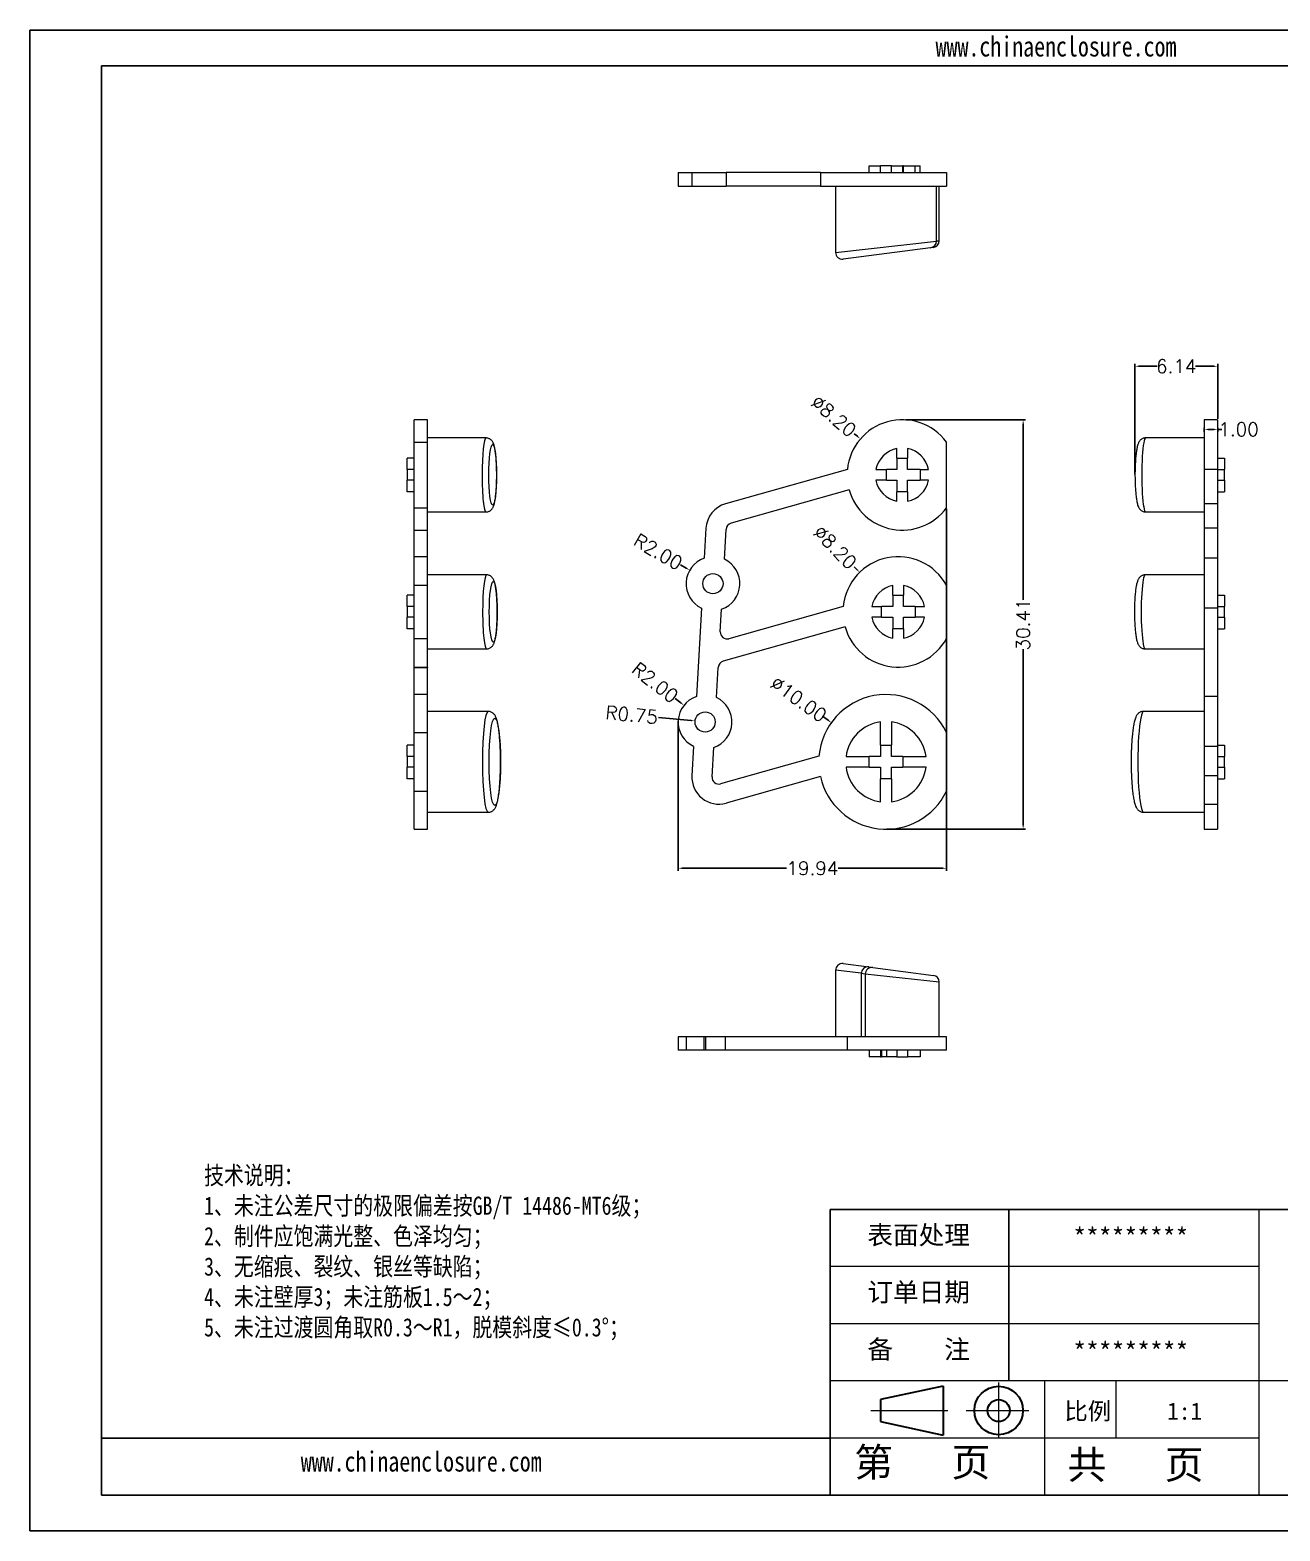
# Model space of a CAD drawing. Header units: inches. Extents: x 1424 to 4050, y 1126 to 1517.
# Drawn here: x 3891.9 to 3984.8, y 1125.8 to 1237.3 of the extents above; entities that cross this region are included whole.
import ezdxf

# ---------------------------------------------------------------- set-up
doc = ezdxf.new("R2010")
doc.units = ezdxf.units.IN
doc.header["$LTSCALE"] = 15
doc.linetypes.add('CENTER2', pattern=[28.575, 19.05, -3.175, 3.175, -3.175])
doc.layers.add('文字', color=81, linetype='Continuous')
for name, color, linetype, lineweight in [('粗实线', 7, 'Continuous', 30), ('细实线', 3, 'Continuous', 9), ('细点划线', 2, 'CENTER2', 9)]:
    doc.layers.add(name, color=color, linetype=linetype, lineweight=lineweight)
doc.styles.get("Standard").update_dxf_attribs({"font": 'txt', "bigfont": 'gbcbig.shx'})
doc.styles.add('宋体', font='', dxfattribs={"width": 0.8, "height": 3.5})
doc.styles.get('宋体').set_extended_font_data('SimSun')
doc.dimstyles.new('1.5', dxfattribs={"dimtxt": 1, "dimasz": 0.3, "dimexe": 0.18, "dimexo": 0.0625, "dimgap": 0.09, "dimtad": 0, "dimzin": 0, "dimdsep": 46, "dimtxsty": 'Standard', "dimcen": 0, "dimclrd": 3, "dimclre": 3, "dimadec": 0, "dimazin": 2, "dimtfac": 1, "dimtofl": 0, "dimtmove": 0, "dimatfit": 3, "dimfxl": 1, "dimtolj": 1, "dimtzin": 0, "dimarcsym": 0})

# ---------------------------------------------------------------- blocks, each defined once
blk = doc.blocks.new('*D314')
at = {"color": 3, "lineweight": -2}
for p, q in [((3973.98, 1204.35), (3973.98, 1212.54)), ((3974.28, 1212.36), (3975.63, 1212.36)), ((3979.83, 1212.36), (3978.48, 1212.36)), ((3980.13, 1208.45), (3980.13, 1212.54))]:
    blk.add_line(p, q, dxfattribs=at)
at = {"color": 3}
for points in [[(3974.28, 1212.41), (3974.28, 1212.31), (3973.98, 1212.36)], [(3979.83, 1212.41), (3979.83, 1212.31), (3980.13, 1212.36)]]:
    blk.add_solid(points, dxfattribs=at)
at = {"layer": 'Defpoints', "color": 0}
for p in [(3980.13, 1212.36), (3980.13, 1208.39), (3973.98, 1204.29)]:
    blk.add_point(p, dxfattribs=at)
at = {"color": 0, "insert": (3977.05, 1212.36), "char_height": 1, "attachment_point": 5}
blk.add_mtext('\\A1;6.14', dxfattribs=at)
blk = doc.blocks.new('*D315')
at = {"color": 3, "lineweight": -2}
for p, q in [((3979.13, 1207.78), (3979.13, 1207.49)), ((3979.43, 1207.67), (3979.83, 1207.67)), ((3980.13, 1207.78), (3980.13, 1207.49)), ((3980.13, 1207.67), (3980.43, 1207.67))]:
    blk.add_line(p, q, dxfattribs=at)
at = {"color": 3}
for points in [[(3979.43, 1207.72), (3979.43, 1207.62), (3979.13, 1207.67)], [(3979.83, 1207.72), (3979.83, 1207.62), (3980.13, 1207.67)]]:
    blk.add_solid(points, dxfattribs=at)
at = {"layer": 'Defpoints', "color": 0}
for p in [(3979.13, 1207.85), (3980.13, 1207.85), (3980.13, 1207.67)]:
    blk.add_point(p, dxfattribs=at)
at = {"color": 0, "insert": (3981.68, 1207.67), "char_height": 1, "attachment_point": 5}
blk.add_mtext('\\A1;1.00', dxfattribs=at)
blk = doc.blocks.new('*D316')
at = {"color": 3, "lineweight": -2}
for p, q in [((3959.98, 1201.78), (3959.98, 1174.89)), ((3940.04, 1185.99), (3940.04, 1174.89)), ((3940.34, 1175.07), (3948.08, 1175.07)), ((3959.68, 1175.07), (3951.93, 1175.07))]:
    blk.add_line(p, q, dxfattribs=at)
at = {"color": 3}
for points in [[(3940.34, 1175.12), (3940.34, 1175.02), (3940.04, 1175.07)], [(3959.68, 1175.12), (3959.68, 1175.02), (3959.98, 1175.07)]]:
    blk.add_solid(points, dxfattribs=at)
at = {"layer": 'Defpoints', "color": 0}
for p in [(3959.98, 1201.84), (3940.04, 1186.05), (3959.98, 1175.07)]:
    blk.add_point(p, dxfattribs=at)
at = {"color": 0, "insert": (3950.01, 1175.07), "char_height": 1, "attachment_point": 5}
blk.add_mtext('\\A1;19.94', dxfattribs=at)
blk = doc.blocks.new('*D317')
at = {"color": 3, "lineweight": -2}
for p, q in [((3956.94, 1208.38), (3965.85, 1208.38)), ((3965.67, 1208.08), (3965.67, 1195.02)), ((3965.67, 1178.27), (3965.67, 1191.34)), ((3955.54, 1177.97), (3965.85, 1177.97))]:
    blk.add_line(p, q, dxfattribs=at)
at = {"color": 3}
for points in [[(3965.62, 1208.08), (3965.72, 1208.08), (3965.67, 1208.38)], [(3965.62, 1178.27), (3965.72, 1178.27), (3965.67, 1177.97)]]:
    blk.add_solid(points, dxfattribs=at)
at = {"layer": 'Defpoints', "color": 0}
for p in [(3956.87, 1208.38), (3965.67, 1208.38), (3955.48, 1177.97)]:
    blk.add_point(p, dxfattribs=at)
at = {"color": 0, "insert": (3965.67, 1193.18), "char_height": 1, "attachment_point": 5, "rotation": 90}
blk.add_mtext('\\A1;30.41', dxfattribs=at)
blk = doc.blocks.new('*D321')
at = {"color": 3, "lineweight": -2}
blk.add_line((3940.2, 1197.61), (3940.63, 1197.36), dxfattribs=at)
at = {"color": 3}
blk.add_solid([(3940.65, 1197.41), (3940.6, 1197.32), (3940.89, 1197.21)], dxfattribs=at)
at = {"layer": 'Defpoints', "color": 0}
for p in [(3940.89, 1197.21), (3942.62, 1196.21)]:
    blk.add_point(p, dxfattribs=at)
at = {"color": 0, "insert": (3938.54, 1198.58), "char_height": 1, "attachment_point": 5, "rotation": 329.8639}
blk.add_mtext('\\A1;R2.00', dxfattribs=at)
blk = doc.blocks.new('*D322')
at = {"color": 3, "lineweight": -2}
blk.add_line((3939.82, 1187.68), (3940.23, 1187.36), dxfattribs=at)
at = {"color": 3}
blk.add_solid([(3940.26, 1187.4), (3940.2, 1187.32), (3940.46, 1187.17)], dxfattribs=at)
at = {"layer": 'Defpoints', "color": 0}
for p in [(3940.46, 1187.17), (3942.03, 1185.94)]:
    blk.add_point(p, dxfattribs=at)
at = {"color": 0, "insert": (3938.31, 1188.87), "char_height": 1, "attachment_point": 5, "rotation": 321.7782}
blk.add_mtext('\\A1;R2.00', dxfattribs=at)
blk = doc.blocks.new('*D323')
at = {"color": 3, "lineweight": -2}
blk.add_line((3938.57, 1186.27), (3940.99, 1186.04), dxfattribs=at)
at = {"color": 3}
blk.add_solid([(3940.99, 1186.09), (3940.98, 1185.99), (3941.29, 1186.01)], dxfattribs=at)
at = {"layer": 'Defpoints', "color": 0}
for p in [(3941.29, 1186.01), (3942.03, 1185.94)]:
    blk.add_point(p, dxfattribs=at)
at = {"color": 0, "insert": (3936.58, 1186.47), "char_height": 1, "attachment_point": 5, "rotation": 354.4602}
blk.add_mtext('\\A1;R0.75', dxfattribs=at)
blk = doc.blocks.new('*D325')
at = {"color": 3, "lineweight": -2}
blk.add_line((3953.12, 1207.35), (3953.35, 1207.16), dxfattribs=at)
at = {"color": 3}
blk.add_solid([(3953.38, 1207.19), (3953.32, 1207.12), (3953.58, 1206.96)], dxfattribs=at)
at = {"layer": 'Defpoints', "color": 0}
for p in [(3953.58, 1206.96), (3959.79, 1201.61)]:
    blk.add_point(p, dxfattribs=at)
at = {"color": 0, "insert": (3951.6, 1208.66), "char_height": 1, "attachment_point": 5, "rotation": 319.2994}
blk.add_mtext('\\A1;∅8.20', dxfattribs=at)
blk = doc.blocks.new('*D326')
at = {"color": 3, "lineweight": -2}
blk.add_line((3953.1, 1197.47), (3953.31, 1197.26), dxfattribs=at)
at = {"color": 3}
blk.add_solid([(3953.34, 1197.3), (3953.27, 1197.23), (3953.52, 1197.05)], dxfattribs=at)
at = {"layer": 'Defpoints', "color": 0}
for p in [(3953.52, 1197.05), (3959.25, 1191.18)]:
    blk.add_point(p, dxfattribs=at)
at = {"color": 0, "insert": (3951.7, 1198.91), "char_height": 1, "attachment_point": 5, "rotation": 314.3535}
blk.add_mtext('\\A1;∅8.20', dxfattribs=at)
blk = doc.blocks.new('*D327')
at = {"color": 3, "lineweight": -2}
blk.add_line((3950.76, 1186.36), (3951.17, 1186.06), dxfattribs=at)
at = {"color": 3}
blk.add_solid([(3951.2, 1186.1), (3951.14, 1186.02), (3951.42, 1185.89)], dxfattribs=at)
at = {"layer": 'Defpoints', "color": 0}
for p in [(3951.42, 1185.89), (3959.54, 1180.06)]:
    blk.add_point(p, dxfattribs=at)
at = {"color": 0, "insert": (3948.99, 1187.63), "char_height": 1, "attachment_point": 5, "rotation": 324.3419}
blk.add_mtext('\\A1;∅10.00', dxfattribs=at)

msp = doc.modelspace()

# ---------------------------------------------------------------- linework, layer by layer
for p, q in [((3891.859, 1237.337), (4049.549, 1237.337)), ((3891.859, 1237.337), (3891.859, 1125.84)), ((3897.169, 1234.683), (4046.894, 1234.683)), ((3897.169, 1234.683), (3897.169, 1128.494)), ((3983.181, 1149.732), (3951.325, 1149.732)), ((3951.325, 1128.494), (3951.325, 1149.732)), ((3964.598, 1136.989), (3964.598, 1149.732)), ((3983.181, 1149.732), (4046.894, 1149.732)), ((3951.325, 1132.742), (3897.169, 1132.742)), ((3897.169, 1128.494), (4046.894, 1128.494)), ((3891.859, 1125.84), (4049.549, 1125.84))]:
    msp.add_line(p, q)
at = {"color": 7, "linetype": 'Continuous', "lineweight": 15}
for p, q in [((3940.034, 1226.748), (3940.034, 1225.748)), ((3940.034, 1226.748), (3941.055, 1226.748)), ((3941.055, 1226.748), (3941.055, 1225.748)), ((3941.055, 1226.748), (3943.598, 1226.748)), ((3943.598, 1226.748), (3943.598, 1225.748)), ((3950.601, 1226.748), (3943.598, 1226.748)), ((3950.601, 1226.748), (3950.601, 1225.748)), ((3950.601, 1226.748), (3959.975, 1226.748)), ((3954.229, 1226.748), (3954.229, 1227.248)), ((3954.229, 1227.248), (3955.079, 1227.248)), ((3955.879, 1227.248), (3955.079, 1227.248)), ((3955.079, 1226.748), (3955.079, 1227.248)), ((3955.879, 1226.748), (3955.879, 1227.248)), ((3955.879, 1227.248), (3956.729, 1227.248)), ((3956.729, 1226.748), (3956.729, 1227.248)), ((3956.784, 1227.248), (3956.729, 1227.248)), ((3956.784, 1226.748), (3956.784, 1227.248)), ((3956.784, 1227.248), (3957.634, 1227.248)), ((3957.634, 1226.748), (3957.634, 1227.248)), ((3957.634, 1227.248), (3958.005, 1227.248)), ((3958.005, 1226.748), (3958.005, 1227.248)), ((3959.975, 1226.748), (3959.975, 1225.748)), ((3940.034, 1225.748), (3941.055, 1225.748)), ((3941.055, 1225.748), (3943.598, 1225.748)), ((3950.601, 1225.748), (3943.598, 1225.748)), ((3950.601, 1225.748), (3959.975, 1225.748)), ((3951.729, 1225.748), (3951.729, 1220.817)), ((3959.229, 1221.661), (3959.229, 1225.748)), ((3959.435, 1221.687), (3959.435, 1225.748)), ((3958.793, 1221.165), (3952.293, 1220.321)), ((3958.999, 1221.191), (3958.793, 1221.165)), ((3921.4, 1208.387), (3920.4, 1208.387)), ((3920.4, 1206.733), (3920.4, 1208.387)), ((3921.4, 1206.733), (3921.4, 1208.387)), ((3980.127, 1208.387), (3979.127, 1208.387)), ((3979.127, 1208.387), (3979.127, 1204.691)), ((3980.127, 1208.387), (3980.127, 1204.691)), ((3920.4, 1201.84), (3920.4, 1206.733)), ((3920.4, 1206.733), (3921.4, 1206.733)), ((3925.752, 1207.037), (3921.4, 1207.037)), ((3921.4, 1201.84), (3921.4, 1206.733)), ((3959.975, 1201.84), (3959.975, 1206.733)), ((3979.127, 1207.037), (3974.775, 1207.037)), ((3920.4, 1205.537), (3919.9, 1205.537)), ((3919.9, 1204.687), (3919.9, 1205.537)), ((3956.285, 1205.537), (3956.285, 1206.246)), ((3956.285, 1205.537), (3957.085, 1205.537)), ((3956.285, 1205.537), (3956.285, 1204.687)), ((3957.085, 1206.246), (3957.085, 1205.537)), ((3957.085, 1204.687), (3957.085, 1205.537)), ((3980.127, 1205.537), (3980.627, 1205.537)), ((3980.627, 1205.537), (3980.627, 1204.687)), ((3919.9, 1204.687), (3919.9, 1203.887)), ((3920.4, 1204.687), (3919.9, 1204.687)), ((3952.605, 1204.691), (3943.554, 1202.141)), ((3954.726, 1204.687), (3955.505, 1204.687)), ((3955.505, 1203.887), (3955.505, 1204.687)), ((3956.285, 1204.687), (3955.505, 1204.687)), ((3958.005, 1204.687), (3957.085, 1204.687)), ((3958.005, 1204.687), (3958.005, 1203.887)), ((3958.005, 1204.687), (3958.645, 1204.687)), ((3980.127, 1204.691), (3979.127, 1204.691)), ((3979.127, 1204.691), (3979.127, 1202.141)), ((3980.127, 1204.691), (3980.127, 1202.141)), ((3980.127, 1204.687), (3980.627, 1204.687)), ((3980.627, 1203.887), (3980.627, 1204.687)), ((3920.4, 1203.887), (3919.9, 1203.887)), ((3919.9, 1203.037), (3919.9, 1203.887)), ((3952.74, 1203.171), (3943.96, 1200.697)), ((3955.505, 1203.887), (3954.726, 1203.887)), ((3955.505, 1203.887), (3956.285, 1203.887)), ((3956.285, 1203.887), (3956.285, 1203.037)), ((3957.085, 1203.887), (3958.005, 1203.887)), ((3957.085, 1203.037), (3957.085, 1203.887)), ((3958.645, 1203.887), (3958.005, 1203.887)), ((3980.127, 1203.887), (3980.627, 1203.887)), ((3980.627, 1203.887), (3980.627, 1203.037)), ((3920.4, 1203.037), (3919.9, 1203.037)), ((3957.085, 1203.037), (3956.285, 1203.037)), ((3956.285, 1202.327), (3956.285, 1203.037)), ((3957.085, 1203.037), (3957.085, 1202.327)), ((3980.127, 1202.141), (3979.127, 1202.141)), ((3979.127, 1202.141), (3979.127, 1200.329)), ((3980.127, 1203.037), (3980.627, 1203.037)), ((3980.127, 1202.141), (3980.127, 1200.329)), ((3920.4, 1201.84), (3921.4, 1201.84)), ((3920.4, 1200.187), (3920.4, 1201.84)), ((3921.4, 1200.187), (3921.4, 1201.84)), ((3921.4, 1201.537), (3925.752, 1201.537)), ((3974.775, 1201.537), (3979.127, 1201.537)), ((3920.4, 1200.187), (3921.4, 1200.187)), ((3920.4, 1198.214), (3920.4, 1200.187)), ((3921.4, 1198.214), (3921.4, 1200.187)), ((3942.099, 1200.329), (3941.973, 1198.103)), ((3943.47, 1198.018), (3943.596, 1200.244)), ((3980.127, 1200.329), (3979.127, 1200.329)), ((3979.127, 1200.329), (3979.127, 1198.103)), ((3980.127, 1200.329), (3980.127, 1198.103)), ((3921.4, 1198.214), (3920.4, 1198.214)), ((3920.4, 1196.092), (3920.4, 1198.214)), ((3921.4, 1196.092), (3921.4, 1198.214)), ((3980.127, 1198.103), (3979.127, 1198.103)), ((3979.127, 1198.103), (3979.127, 1194.4)), ((3980.127, 1198.103), (3980.127, 1194.4)), ((3925.791, 1196.864), (3921.4, 1196.864)), ((3979.127, 1196.864), (3974.736, 1196.864)), ((3920.4, 1195.364), (3919.9, 1195.364)), ((3919.9, 1194.514), (3919.9, 1195.364)), ((3920.4, 1196.092), (3921.4, 1196.092)), ((3920.4, 1192.137), (3920.4, 1196.092)), ((3921.4, 1192.137), (3921.4, 1196.092)), ((3955.984, 1195.364), (3955.984, 1196.074)), ((3955.984, 1195.364), (3956.784, 1195.364)), ((3955.984, 1195.364), (3955.984, 1194.514)), ((3956.784, 1196.074), (3956.784, 1195.364)), ((3956.784, 1194.514), (3956.784, 1195.364)), ((3959.975, 1192.137), (3959.975, 1196.092)), ((3980.127, 1195.364), (3980.627, 1195.364)), ((3980.627, 1195.364), (3980.627, 1194.514)), ((3919.9, 1194.514), (3919.9, 1193.714)), ((3920.4, 1194.514), (3919.9, 1194.514)), ((3941.764, 1194.4), (3941.392, 1187.83)), ((3943.164, 1192.632), (3943.26, 1194.316)), ((3952.304, 1194.519), (3943.799, 1192.122)), ((3954.424, 1194.514), (3955.134, 1194.514)), ((3955.134, 1193.714), (3955.134, 1194.514)), ((3955.984, 1194.514), (3955.134, 1194.514)), ((3957.634, 1194.514), (3956.784, 1194.514)), ((3957.634, 1194.514), (3957.634, 1193.714)), ((3957.634, 1194.514), (3958.343, 1194.514)), ((3980.127, 1194.4), (3979.127, 1194.4)), ((3979.127, 1194.4), (3979.127, 1187.83)), ((3980.127, 1194.514), (3980.627, 1194.514)), ((3980.127, 1194.4), (3980.127, 1187.83)), ((3980.627, 1193.714), (3980.627, 1194.514)), ((3920.4, 1193.714), (3919.9, 1193.714)), ((3919.9, 1192.864), (3919.9, 1193.714)), ((3955.134, 1193.714), (3954.424, 1193.714)), ((3955.134, 1193.714), (3955.984, 1193.714)), ((3955.984, 1193.714), (3955.984, 1192.864)), ((3956.784, 1193.714), (3957.634, 1193.714)), ((3956.784, 1192.864), (3956.784, 1193.714)), ((3958.343, 1193.714), (3957.634, 1193.714)), ((3980.127, 1193.714), (3980.627, 1193.714)), ((3980.627, 1193.714), (3980.627, 1192.864)), ((3920.4, 1192.864), (3919.9, 1192.864)), ((3920.4, 1192.137), (3921.4, 1192.137)), ((3920.4, 1190.014), (3920.4, 1192.137)), ((3921.4, 1190.014), (3921.4, 1192.137)), ((3952.438, 1192.998), (3943.378, 1190.445)), ((3956.784, 1192.864), (3955.984, 1192.864)), ((3955.984, 1192.155), (3955.984, 1192.864)), ((3956.784, 1192.864), (3956.784, 1192.155)), ((3980.127, 1192.864), (3980.627, 1192.864)), ((3921.4, 1191.364), (3925.791, 1191.364)), ((3974.736, 1191.364), (3979.127, 1191.364)), ((3920.4, 1190.014), (3921.4, 1190.014)), ((3920.4, 1190.014), (3920.4, 1189.992)), ((3920.4, 1189.992), (3921.4, 1189.992)), ((3920.4, 1187.974), (3920.4, 1189.992)), ((3921.4, 1190.014), (3921.4, 1189.992)), ((3921.4, 1187.974), (3921.4, 1189.992)), ((3942.887, 1187.745), (3943.015, 1189.992)), ((3921.4, 1187.974), (3920.4, 1187.974)), ((3920.4, 1185.162), (3920.4, 1187.974)), ((3921.4, 1185.162), (3921.4, 1187.974)), ((3980.127, 1187.83), (3979.127, 1187.83)), ((3979.127, 1187.83), (3979.127, 1184.126)), ((3980.127, 1187.83), (3980.127, 1184.126)), ((3925.909, 1186.724), (3921.4, 1186.724)), ((3979.127, 1186.724), (3974.618, 1186.724)), ((3955.079, 1184.224), (3955.079, 1185.948)), ((3955.879, 1185.948), (3955.879, 1184.224)), ((3920.4, 1184.224), (3919.9, 1184.224)), ((3919.9, 1183.374), (3919.9, 1184.224)), ((3920.4, 1180.787), (3920.4, 1185.162)), ((3920.4, 1185.162), (3921.4, 1185.162)), ((3921.4, 1180.787), (3921.4, 1185.162)), ((3941.182, 1184.126), (3941.058, 1181.942)), ((3955.079, 1184.224), (3955.879, 1184.224)), ((3955.079, 1184.224), (3955.079, 1183.374)), ((3955.879, 1183.374), (3955.879, 1184.224)), ((3959.975, 1180.787), (3959.975, 1185.162)), ((3980.127, 1184.126), (3979.127, 1184.126)), ((3979.127, 1184.126), (3979.127, 1181.942)), ((3980.127, 1184.224), (3980.627, 1184.224)), ((3980.127, 1184.126), (3980.127, 1181.942)), ((3980.627, 1184.224), (3980.627, 1183.374)), ((3919.9, 1183.374), (3919.9, 1182.574)), ((3920.4, 1183.374), (3919.9, 1183.374)), ((3942.553, 1181.856), (3942.677, 1184.042)), ((3950.498, 1183.407), (3943.188, 1181.347)), ((3952.506, 1183.374), (3954.229, 1183.374)), ((3954.229, 1182.574), (3954.229, 1183.374)), ((3955.079, 1183.374), (3954.229, 1183.374)), ((3956.729, 1183.374), (3955.879, 1183.374)), ((3956.729, 1183.374), (3956.729, 1182.574)), ((3956.729, 1183.374), (3958.452, 1183.374)), ((3980.127, 1183.374), (3980.627, 1183.374)), ((3980.627, 1182.574), (3980.627, 1183.374)), ((3920.4, 1182.574), (3919.9, 1182.574)), ((3919.9, 1181.724), (3919.9, 1182.574)), ((3950.601, 1181.877), (3943.598, 1179.904)), ((3954.229, 1182.574), (3952.506, 1182.574)), ((3954.229, 1182.574), (3955.079, 1182.574)), ((3955.079, 1182.574), (3955.079, 1181.724)), ((3955.879, 1182.574), (3956.729, 1182.574)), ((3955.879, 1181.724), (3955.879, 1182.574)), ((3958.452, 1182.574), (3956.729, 1182.574)), ((3980.127, 1181.942), (3979.127, 1181.942)), ((3979.127, 1181.942), (3979.127, 1179.829)), ((3980.127, 1182.574), (3980.627, 1182.574)), ((3980.127, 1181.942), (3980.127, 1179.829)), ((3980.627, 1182.574), (3980.627, 1181.724)), ((3920.4, 1181.724), (3919.9, 1181.724)), ((3920.4, 1180.787), (3921.4, 1180.787)), ((3920.4, 1177.974), (3920.4, 1180.787)), ((3921.4, 1177.974), (3921.4, 1180.787)), ((3955.879, 1181.724), (3955.079, 1181.724)), ((3955.079, 1180.001), (3955.079, 1181.724)), ((3955.879, 1181.724), (3955.879, 1180.001)), ((3980.127, 1181.724), (3980.627, 1181.724)), ((3979.127, 1179.829), (3980.127, 1179.829)), ((3979.127, 1179.829), (3979.127, 1177.974)), ((3980.127, 1179.829), (3980.127, 1177.974)), ((3921.4, 1179.224), (3925.909, 1179.224)), ((3974.618, 1179.224), (3979.127, 1179.224)), ((3920.4, 1177.974), (3921.4, 1177.974)), ((3979.127, 1177.974), (3980.127, 1177.974)), ((3951.729, 1167.487), (3951.729, 1162.556)), ((3952.293, 1167.983), (3954.198, 1167.736)), ((3954.198, 1167.736), (3954.499, 1167.697)), ((3954.499, 1167.697), (3958.999, 1167.113)), ((3953.634, 1167.24), (3953.634, 1162.556)), ((3953.935, 1167.201), (3953.935, 1162.556)), ((3959.435, 1162.556), (3959.435, 1166.617)), ((3940.034, 1162.556), (3940.034, 1161.556)), ((3940.616, 1162.556), (3940.034, 1162.556)), ((3940.616, 1162.556), (3940.616, 1161.556)), ((3941.973, 1162.556), (3940.616, 1162.556)), ((3941.973, 1161.556), (3941.973, 1162.556)), ((3942.099, 1162.556), (3941.973, 1162.556)), ((3942.099, 1161.556), (3942.099, 1162.556)), ((3943.554, 1162.556), (3942.099, 1162.556)), ((3943.554, 1161.556), (3943.554, 1162.556)), ((3952.605, 1162.556), (3943.554, 1162.556)), ((3952.605, 1161.556), (3952.605, 1162.556)), ((3959.975, 1162.556), (3952.605, 1162.556)), ((3959.975, 1161.556), (3959.975, 1162.556)), ((3940.616, 1161.556), (3940.034, 1161.556)), ((3941.973, 1161.556), (3940.616, 1161.556)), ((3942.099, 1161.556), (3941.973, 1161.556)), ((3943.554, 1161.556), (3942.099, 1161.556)), ((3952.605, 1161.556), (3943.554, 1161.556)), ((3959.975, 1161.556), (3952.605, 1161.556)), ((3954.229, 1161.556), (3954.229, 1161.056)), ((3955.079, 1161.056), (3954.229, 1161.056)), ((3955.079, 1161.556), (3955.079, 1161.056)), ((3955.079, 1161.056), (3955.134, 1161.056)), ((3955.134, 1161.556), (3955.134, 1161.056)), ((3955.505, 1161.056), (3955.134, 1161.056)), ((3955.505, 1161.556), (3955.505, 1161.056)), ((3956.285, 1161.056), (3955.505, 1161.056)), ((3956.285, 1161.556), (3956.285, 1161.056)), ((3956.285, 1161.056), (3957.085, 1161.056)), ((3957.085, 1161.556), (3957.085, 1161.056)), ((3958.005, 1161.056), (3957.085, 1161.056)), ((3958.005, 1161.556), (3958.005, 1161.056))]:
    msp.add_line(p, q, dxfattribs=at)
at = {"color": 8, "linetype": 'Continuous', "lineweight": 15}
for p, q in [((3951.729, 1220.817), (3959.229, 1221.661)), ((3959.229, 1221.665), (3959.435, 1221.687)), ((3953.635, 1167.273), (3951.729, 1167.487)), ((3953.935, 1167.208), (3953.634, 1167.24)), ((3959.435, 1166.617), (3953.935, 1167.201))]:
    msp.add_line(p, q, dxfattribs=at)
at = {"color": 7, "linetype": 'Continuous', "lineweight": 15}
for centre in [(3942.616, 1196.21), (3942.034, 1185.936)]:
    msp.add_circle(centre, 0.75, dxfattribs=at)
for centre, radius, start, end in [((3958.729, 1221.661), 0.5, 277.3939, 0.01442), ((3958.935, 1221.687), 0.5, 277.3939, 0.01352), ((3952.229, 1220.817), 0.5, 179.83656, 277.3939), ((3956.685, 1204.287), 4.1, 36.63436, 174.3388), ((3956.685, 1204.287), 2, 101.53696, 168.46304), ((3956.685, 1204.287), 2, 11.53696, 78.46304), ((3956.685, 1204.287), 4.1, 195.7946, 323.36564), ((3956.685, 1204.287), 2, 191.53696, 258.46304), ((3956.685, 1204.287), 2, 281.53696, 348.46304), ((3944.096, 1200.216), 2, 105.73631, 176.7603), ((3944.095, 1200.216), 0.5, 105.73631, 176.7536), ((3942.616, 1196.21), 2, 108.74758, 244.77302), ((3942.616, 1196.21), 2, 288.77791, 64.72929), ((3956.384, 1194.114), 4.1, 28.83689, 174.3388), ((3956.384, 1194.114), 2, 101.53696, 168.46304), ((3956.384, 1194.114), 2, 11.53696, 78.46304), ((3956.384, 1194.114), 2, 191.53696, 258.46304), ((3956.384, 1194.114), 2, 281.53696, 348.46304), ((3943.663, 1192.604), 0.5, 176.7536, 285.73631), ((3956.384, 1194.114), 4.1, 195.7946, 331.16311), ((3943.514, 1189.964), 0.5, 105.73631, 176.7536), ((3942.034, 1185.936), 2, 108.74758, 244.77302), ((3942.034, 1185.936), 2, 288.74072, 64.76647), ((3955.479, 1182.974), 5, 25.94467, 175.04041), ((3955.479, 1182.974), 3, 97.66226, 172.33774), ((3955.479, 1182.974), 3, 7.66226, 82.33774), ((3943.055, 1181.829), 2, 176.7603, 285.73631), ((3955.479, 1182.974), 5, 192.67481, 334.05533), ((3955.479, 1182.974), 3, 187.66226, 262.33774), ((3955.479, 1182.974), 3, 277.66226, 352.33774), ((3943.052, 1181.828), 0.5, 176.7536, 285.73631), ((3952.229, 1167.487), 0.5, 82.6061, 180.12158), ((3954.134, 1167.24), 0.5, 82.6061, 180.19179), ((3954.435, 1167.201), 0.5, 82.6061, 180.19179), ((3958.935, 1166.617), 0.5, 359.97241, 82.6061)]:
    msp.add_arc(centre, radius, start, end, dxfattribs=at)
at = {"color": 8, "linetype": 'Continuous', "lineweight": 15}
for centre, major_axis, ratio, start_param, end_param in [((3925.752, 1204.287), (0, 2.75), 0.1061746, 0.0001228, 1.5707963), ((3974.775, 1204.287), (0, 2.75), 0.1061746, 0.0000162, 3.1417363), ((3925.752, 1204.287), (0, 2.75), 0.1061746, 1.5707963, 3.1416336), ((3925.791, 1194.114), (0, 2.75), 0.1061746, 0.0001228, 1.5707963), ((3974.736, 1194.114), (0, 2.75), 0.1061746, 0.0000162, 3.1417363), ((3925.791, 1194.114), (0, 2.75), 0.1061746, 1.5707963, 3.1416336), ((3925.909, 1182.974), (0, 3.75), 0.1124665, 0.0001214, 1.5707963), ((3974.618, 1182.974), (0, 3.75), 0.1124665, 6.2828991, 9.4249683), ((3925.909, 1182.974), (0, 3.75), 0.1124665, 1.5707963, 3.1412351)]:
    msp.add_ellipse(centre, major_axis=major_axis, ratio=ratio, start_param=start_param, end_param=end_param, dxfattribs=at)
at = {"color": 7, "linetype": 'Continuous', "lineweight": 15}
for centre, major_axis in [((3926.248, 1204.287), (0, 2.25)), ((3926.287, 1194.114), (0, 2.25)), ((3926.405, 1182.974), (0, 3.25))]:
    msp.add_ellipse(centre, major_axis=major_axis, ratio=0.129769, dxfattribs=at)
for points, knots in [([(3925.752, 1201.54), (3925.776, 1201.539), (3925.835, 1201.539), (3925.926, 1201.563), (3926.018, 1201.603), (3926.095, 1201.656), (3926.159, 1201.716), (3926.212, 1201.78), (3926.256, 1201.851), (3926.296, 1201.931), (3926.335, 1202.034), (3926.371, 1202.16), (3926.404, 1202.308), (3926.432, 1202.468), (3926.457, 1202.642), (3926.478, 1202.831), (3926.497, 1203.03), (3926.512, 1203.239), (3926.525, 1203.455), (3926.534, 1203.678), (3926.541, 1203.907), (3926.544, 1204.138), (3926.545, 1204.371), (3926.542, 1204.602), (3926.536, 1204.831), (3926.528, 1205.055), (3926.516, 1205.272), (3926.502, 1205.481), (3926.485, 1205.68), (3926.465, 1205.868), (3926.441, 1206.043), (3926.415, 1206.207), (3926.384, 1206.36), (3926.346, 1206.507), (3926.304, 1206.626), (3926.255, 1206.726), (3926.208, 1206.8), (3926.15, 1206.869), (3926.079, 1206.931), (3925.994, 1206.983), (3925.898, 1207.019), (3925.815, 1207.037), (3925.766, 1207.035), (3925.752, 1207.034)], [0, 0, 0, 0, 0.0100804, 0.0253294, 0.0399492, 0.0542988, 0.0687585, 0.0838529, 0.1004253, 0.11988, 0.1447403, 0.1796504, 0.2118183, 0.2421061, 0.2739497, 0.3046742, 0.3347571, 0.3644469, 0.3938806, 0.4231427, 0.4522913, 0.4813702, 0.5104153, 0.5394586, 0.5685224, 0.5976374, 0.6268392, 0.6561707, 0.6856887, 0.7154738, 0.7456521, 0.7764393, 0.8082474, 0.8419892, 0.8801255, 0.899996, 0.9176145, 0.9336827, 0.9490074, 0.9640549, 0.9790161, 0.9939648, 1, 1, 1, 1]), ([(3974.775, 1207.034), (3974.751, 1207.034), (3974.691, 1207.035), (3974.601, 1207.011), (3974.509, 1206.971), (3974.432, 1206.918), (3974.368, 1206.858), (3974.315, 1206.793), (3974.271, 1206.723), (3974.231, 1206.643), (3974.192, 1206.54), (3974.156, 1206.414), (3974.123, 1206.266), (3974.095, 1206.106), (3974.07, 1205.932), (3974.048, 1205.743), (3974.03, 1205.543), (3974.015, 1205.335), (3974.002, 1205.119), (3973.993, 1204.895), (3973.986, 1204.667), (3973.983, 1204.436), (3973.982, 1204.203), (3973.985, 1203.972), (3973.991, 1203.743), (3973.999, 1203.519), (3974.011, 1203.301), (3974.025, 1203.093), (3974.042, 1202.894), (3974.062, 1202.706), (3974.085, 1202.53), (3974.112, 1202.367), (3974.143, 1202.214), (3974.181, 1202.067), (3974.223, 1201.947), (3974.272, 1201.848), (3974.319, 1201.774), (3974.377, 1201.705), (3974.448, 1201.643), (3974.533, 1201.59), (3974.629, 1201.554), (3974.712, 1201.536), (3974.761, 1201.539), (3974.775, 1201.54)], [0, 0, 0, 0, 0.0101014, 0.02535, 0.0399694, 0.0543185, 0.0687778, 0.0838719, 0.1004438, 0.1198979, 0.1447576, 0.1796667, 0.2118337, 0.2421207, 0.2739634, 0.3046871, 0.3347691, 0.3644581, 0.393891, 0.4231523, 0.4523001, 0.4813782, 0.5104225, 0.539465, 0.568528, 0.5976422, 0.6268431, 0.6561739, 0.685691, 0.7154753, 0.7456528, 0.7764391, 0.8082463, 0.8419872, 0.8801225, 0.8999924, 0.9176105, 0.9336782, 0.9490024, 0.9640495, 0.9790103, 0.9939587, 1, 1, 1, 1]), ([(3925.791, 1191.367), (3925.815, 1191.367), (3925.875, 1191.366), (3925.965, 1191.39), (3926.057, 1191.431), (3926.134, 1191.483), (3926.198, 1191.543), (3926.251, 1191.608), (3926.295, 1191.678), (3926.335, 1191.758), (3926.374, 1191.861), (3926.41, 1191.987), (3926.443, 1192.135), (3926.471, 1192.295), (3926.496, 1192.469), (3926.518, 1192.659), (3926.536, 1192.858), (3926.551, 1193.066), (3926.564, 1193.283), (3926.573, 1193.506), (3926.58, 1193.734), (3926.583, 1193.965), (3926.584, 1194.198), (3926.581, 1194.43), (3926.575, 1194.658), (3926.567, 1194.882), (3926.555, 1195.1), (3926.541, 1195.309), (3926.524, 1195.508), (3926.504, 1195.695), (3926.481, 1195.871), (3926.454, 1196.034), (3926.423, 1196.187), (3926.385, 1196.335), (3926.343, 1196.454), (3926.294, 1196.554), (3926.247, 1196.627), (3926.189, 1196.696), (3926.118, 1196.758), (3926.033, 1196.811), (3925.937, 1196.847), (3925.854, 1196.865), (3925.805, 1196.862), (3925.791, 1196.862)], [0, 0, 0, 0, 0.0100804, 0.0253294, 0.0399492, 0.0542988, 0.0687585, 0.0838529, 0.1004253, 0.11988, 0.1447403, 0.1796504, 0.2118183, 0.2421061, 0.2739497, 0.3046742, 0.3347571, 0.3644469, 0.3938806, 0.4231427, 0.4522913, 0.4813702, 0.5104153, 0.5394586, 0.5685224, 0.5976374, 0.6268392, 0.6561707, 0.6856887, 0.7154738, 0.7456521, 0.7764393, 0.8082474, 0.8419892, 0.8801255, 0.899996, 0.9176145, 0.9336827, 0.9490074, 0.9640549, 0.9790161, 0.9939648, 1, 1, 1, 1]), ([(3974.736, 1196.862), (3974.712, 1196.862), (3974.652, 1196.862), (3974.562, 1196.838), (3974.47, 1196.798), (3974.393, 1196.745), (3974.328, 1196.685), (3974.276, 1196.621), (3974.232, 1196.551), (3974.192, 1196.47), (3974.153, 1196.367), (3974.117, 1196.242), (3974.084, 1196.093), (3974.056, 1195.933), (3974.031, 1195.759), (3974.009, 1195.57), (3973.991, 1195.371), (3973.975, 1195.163), (3973.963, 1194.946), (3973.954, 1194.723), (3973.947, 1194.494), (3973.944, 1194.263), (3973.943, 1194.031), (3973.946, 1193.799), (3973.951, 1193.57), (3973.96, 1193.346), (3973.972, 1193.129), (3973.986, 1192.92), (3974.003, 1192.721), (3974.023, 1192.533), (3974.046, 1192.358), (3974.073, 1192.194), (3974.104, 1192.041), (3974.142, 1191.894), (3974.184, 1191.775), (3974.233, 1191.675), (3974.28, 1191.602), (3974.338, 1191.533), (3974.409, 1191.47), (3974.494, 1191.418), (3974.59, 1191.382), (3974.673, 1191.364), (3974.722, 1191.366), (3974.736, 1191.367)], [0, 0, 0, 0, 0.0101014, 0.02535, 0.0399694, 0.0543185, 0.0687778, 0.0838719, 0.1004438, 0.1198979, 0.1447576, 0.1796667, 0.2118337, 0.2421207, 0.2739634, 0.3046871, 0.3347691, 0.3644581, 0.393891, 0.4231523, 0.4523001, 0.4813782, 0.5104225, 0.539465, 0.568528, 0.5976422, 0.6268431, 0.6561739, 0.685691, 0.7154753, 0.7456528, 0.7764391, 0.8082463, 0.8419872, 0.8801225, 0.8999924, 0.9176105, 0.9336782, 0.9490024, 0.9640495, 0.9790103, 0.9939587, 1, 1, 1, 1]), ([(3925.907, 1179.225), (3925.909, 1179.225), (3925.948, 1179.221), (3926.024, 1179.234), (3926.125, 1179.264), (3926.214, 1179.312), (3926.288, 1179.368), (3926.351, 1179.432), (3926.404, 1179.502), (3926.452, 1179.582), (3926.499, 1179.682), (3926.544, 1179.806), (3926.586, 1179.954), (3926.624, 1180.122), (3926.658, 1180.304), (3926.689, 1180.504), (3926.716, 1180.715), (3926.741, 1180.938), (3926.762, 1181.172), (3926.781, 1181.416), (3926.796, 1181.67), (3926.809, 1181.931), (3926.819, 1182.199), (3926.826, 1182.471), (3926.83, 1182.747), (3926.831, 1183.023), (3926.829, 1183.3), (3926.824, 1183.574), (3926.816, 1183.845), (3926.805, 1184.109), (3926.791, 1184.367), (3926.775, 1184.616), (3926.755, 1184.856), (3926.733, 1185.083), (3926.708, 1185.299), (3926.681, 1185.501), (3926.65, 1185.689), (3926.616, 1185.864), (3926.578, 1186.027), (3926.531, 1186.183), (3926.481, 1186.311), (3926.424, 1186.415), (3926.371, 1186.493), (3926.308, 1186.563), (3926.233, 1186.624), (3926.146, 1186.675), (3926.047, 1186.709), (3925.965, 1186.726), (3925.919, 1186.723), (3925.908, 1186.722)], [0, 0, 0, 0, 0.00056009, 0.01337114, 0.02567312, 0.03776094, 0.04997833, 0.06275958, 0.07674221, 0.09291909, 0.11294253, 0.13965938, 0.16846872, 0.19524089, 0.22344222, 0.25043944, 0.27675421, 0.30265404, 0.32828021, 0.35371602, 0.37901494, 0.4042139, 0.42934014, 0.4544151, 0.47945663, 0.50448048, 0.52950125, 0.55452995, 0.57957939, 0.60466467, 0.62980246, 0.65501227, 0.68031815, 0.70575165, 0.73135661, 0.75719792, 0.78337805, 0.81007122, 0.83760159, 0.86664565, 0.89878324, 0.91695982, 0.93263739, 0.94656652, 0.95949924, 0.97193833, 0.98415772, 0.99629832, 1, 1, 1, 1]), ([(3974.619, 1186.724), (3974.618, 1186.724), (3974.579, 1186.728), (3974.503, 1186.714), (3974.402, 1186.684), (3974.313, 1186.637), (3974.239, 1186.581), (3974.176, 1186.517), (3974.123, 1186.447), (3974.075, 1186.367), (3974.028, 1186.267), (3973.983, 1186.143), (3973.941, 1185.995), (3973.903, 1185.827), (3973.869, 1185.644), (3973.838, 1185.444), (3973.81, 1185.233), (3973.786, 1185.011), (3973.765, 1184.777), (3973.746, 1184.533), (3973.731, 1184.279), (3973.718, 1184.018), (3973.708, 1183.75), (3973.701, 1183.478), (3973.697, 1183.202), (3973.696, 1182.925), (3973.698, 1182.649), (3973.703, 1182.375), (3973.711, 1182.104), (3973.722, 1181.839), (3973.736, 1181.582), (3973.752, 1181.332), (3973.772, 1181.093), (3973.794, 1180.866), (3973.818, 1180.65), (3973.846, 1180.448), (3973.877, 1180.26), (3973.911, 1180.085), (3973.949, 1179.922), (3973.996, 1179.765), (3974.046, 1179.638), (3974.103, 1179.533), (3974.156, 1179.456), (3974.219, 1179.386), (3974.294, 1179.325), (3974.381, 1179.274), (3974.48, 1179.239), (3974.561, 1179.223), (3974.608, 1179.226), (3974.619, 1179.227)], [0, 0, 0, 0, 0.0005455, 0.0133563, 0.0256581, 0.0377458, 0.049963, 0.0627441, 0.0767265, 0.0929031, 0.1129263, 0.1396428, 0.1684517, 0.1952235, 0.2234244, 0.2504213, 0.2767357, 0.3026351, 0.3282609, 0.3536964, 0.3789949, 0.4041935, 0.4293194, 0.454394, 0.4794352, 0.5044587, 0.5294791, 0.5545075, 0.5795565, 0.6046415, 0.6297789, 0.6549883, 0.6802939, 0.705727, 0.7313316, 0.7571725, 0.7833523, 0.8100451, 0.8375751, 0.8666187, 0.8987558, 0.9169322, 0.9326095, 0.9465384, 0.959471, 0.9719099, 0.9841291, 0.9962695, 1, 1, 1, 1])]:
    msp.add_open_spline(points, degree=3, knots=knots, dxfattribs=at)
at = {"layer": '粗实线', "color": 7}
for p, q in [((3959.72, 1136.592), (3955.079, 1135.608)), ((3959.72, 1136.592), (3959.72, 1132.955)), ((3955.079, 1135.608), (3955.079, 1133.967)), ((3955.079, 1133.967), (3959.72, 1132.955))]:
    msp.add_line(p, q, dxfattribs=at)
for radius in [1.804, 0.821]:
    msp.add_circle((3963.85, 1134.788), radius, dxfattribs=at)
at = {"layer": '细实线', "color": 7}
for p, q in [((3983.181, 1149.732), (3983.181, 1128.494)), ((3983.181, 1145.484), (3951.325, 1145.484)), ((3983.181, 1141.237), (3951.325, 1141.237)), ((4046.894, 1136.989), (3951.325, 1136.989)), ((3967.253, 1136.989), (3967.253, 1128.494)), ((3972.563, 1136.989), (3972.563, 1132.742)), ((3983.181, 1132.742), (3951.325, 1132.742))]:
    msp.add_line(p, q, dxfattribs=at)
at = {"layer": '细点划线', "color": 7}
for p, q in [((3963.85, 1136.865), (3963.85, 1132.742)), ((3954.339, 1134.788), (3960.075, 1134.788)), ((3961.437, 1134.788), (3966.101, 1134.788))]:
    msp.add_line(p, q, dxfattribs=at)

# ---------------------------------------------------------------- texts
at = {"char_height": 1.39687, "width": 793.91288, "attachment_point": 1}
for s, insert in [('{\\fSimHei|b0|i0|c134|p49;表面处理}', (3954.095, 1148.526)), ('{\\fSimHei|b0|i0|c134|p49;*********}', (3969.395, 1148.347)), ('{\\fSimHei|b0|i0|c134|p49;订单日期}', (3954.095, 1144.279)), ('{\\fSimHei|b0|i0|c134|p49;备    注}', (3954.095, 1140.031)), ('{\\fSimHei|b0|i0|c134|p49;*********}', (3969.395, 1139.852))]:
    msp.add_mtext(s, dxfattribs=dict(at, insert=insert))
at = {"layer": '文字', "color": 0, "attachment_point": 1, "style": '宋体'}
for s, insert, char_height, width in [('www.chinaenclosure.com', (3959.163, 1236.865), 1.49513, 26.26802), ('{\\H1.111x;技术说明：\\P1、未注公差尺寸的极限偏差按GB/T 14486-MT6级；\\P2、制件应饱满光整、色泽均匀；\\P3、无缩痕、裂纹、银丝等缺陷；\\P4、未注壁厚3；未注筋板1.5～2；\\P5、未注过渡圆角取R0.3～R1，脱模斜度≤0.3%%D；}', (3904.797, 1152.94), 1.21951, 57.88524), ('www.chinaenclosure.com', (3911.984, 1131.75), 1.49513, 26.26802)]:
    msp.add_mtext(s, dxfattribs=dict(at, insert=insert, char_height=char_height, width=width))
at = {"layer": '细实线', "color": 7, "attachment_point": 1}
for s, insert, char_height, width in [('{\\fSimSun|b0|i0|c134|p54;比例}', (3968.74, 1135.381), 1.27426, 5.5936), ('{\\fSimSun|b0|i0|c134|p54;1:1}', (3976.372, 1135.381), 1.27426, 5.5936), ('{\\fSimSun|b0|i0|c134|p54;第   页}', (3953.112, 1132.012), 2.12377, 15.92824), ('{\\fSimSun|b0|i0|c134|p54; 共   页}', (3967.513, 1131.831), 2.12377, 15.92824)]:
    msp.add_mtext(s, dxfattribs=dict(at, insert=insert, char_height=char_height, width=width))

# ---------------------------------------------------------------- dimensions: what is measured, and where the dimension line sits
for base, p1, p2, picture, middle in [((3980.127, 1212.356), (3973.983, 1204.287), (3980.127, 1208.387), '*D314', (3977.055, 1212.356)), ((3980.127, 1207.673), (3979.127, 1207.846), (3980.127, 1207.846), '*D315', (3981.684, 1207.673)), ((3959.975, 1175.069), (3940.038, 1186.049), (3959.975, 1201.84), '*D316', (3950.006, 1175.069))]:
    dim = msp.add_linear_dim(base=base, p1=p1, p2=p2, dimstyle='1.5')
    dim.commit()
    dim.dimension.update_dxf_attribs({"geometry": picture, "text_midpoint": middle})
for p1, p2, picture, middle in [((3959.793, 1201.613), (3953.577, 1206.961), '*D325', (3951.601, 1208.66)), ((3959.25, 1191.183), (3953.517, 1197.046), '*D326', (3951.695, 1198.91))]:
    dim = msp.add_diameter_dim_2p(p1=p1, p2=p2, dimstyle='1.5')
    dim.commit()
    dim.dimension.update_dxf_attribs({"geometry": picture, "text_midpoint": middle})
dim = msp.add_linear_dim(base=(3965.672, 1208.383), p1=(3955.479, 1177.974), p2=(3956.873, 1208.383), angle=90, dimstyle='1.5')
dim.commit()
dim.dimension.update_dxf_attribs({"geometry": '*D317', "text_midpoint": (3965.672, 1193.178)})
for center, mpoint, picture, middle in [((3942.616, 1196.21), (3940.886, 1197.214), '*D321', (3938.54, 1198.576)), ((3942.034, 1185.936), (3940.463, 1187.173), '*D322', (3938.313, 1188.866)), ((3942.034, 1185.936), (3941.288, 1186.008), '*D323', (3936.576, 1186.465))]:
    dim = msp.add_radius_dim(center=center, mpoint=mpoint, dimstyle='1.5')
    dim.commit()
    dim.dimension.update_dxf_attribs({"geometry": picture, "text_midpoint": middle, "dimtype": 164})
dim = msp.add_diameter_dim_2p(p1=(3959.542, 1180.06), p2=(3951.417, 1185.889), dimstyle='1.5')
dim.commit()
dim.dimension.update_dxf_attribs({"geometry": '*D327', "text_midpoint": (3948.991, 1187.63), "dimtype": 163})

doc.saveas('drawing.dxf')
